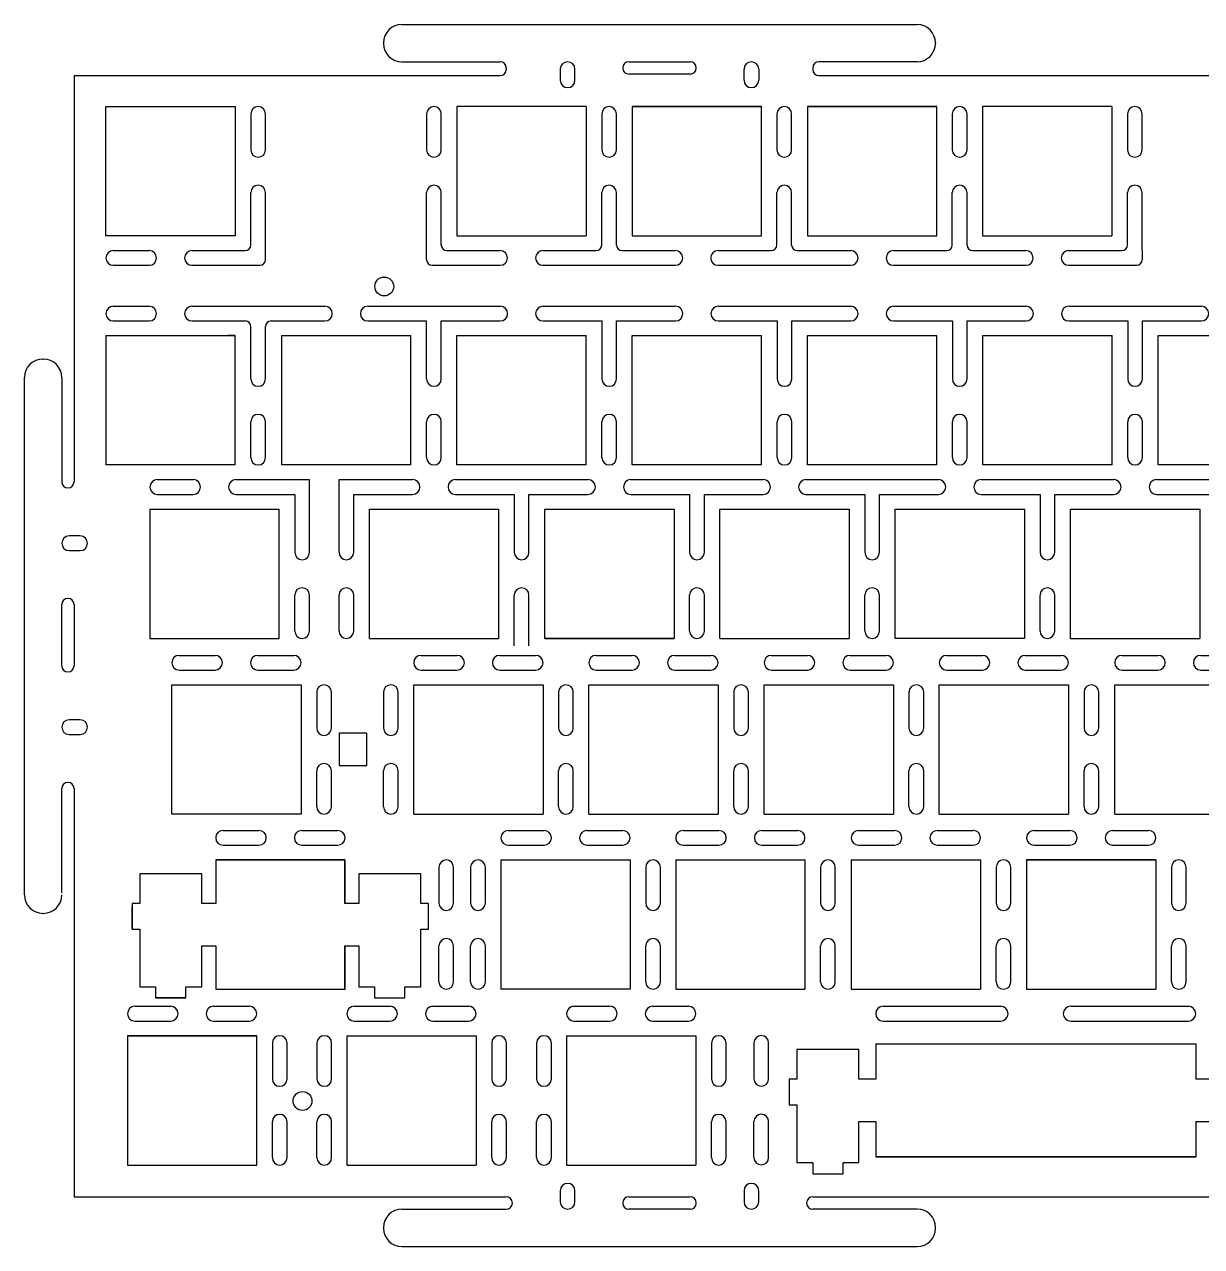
# Model space of a CAD drawing. Header units: millimetres. Extents: x -11 to 6802, y 2 to 721.
# Drawn here: x 6440.5 to 6568.4, y 554.9 to 687.6 of the extents above; entities that cross this region are included whole.
import ezdxf

# ---------------------------------------------------------------- set-up
doc = ezdxf.new("R2010")
doc.units = ezdxf.units.MM

msp = doc.modelspace()

# ---------------------------------------------------------------- linework, layer by layer
for p, q in [((6481.51, 687.634), (6537.49, 687.634)), ((6479.51, 685.634), (6479.51, 685.574)), ((6539.49, 685.634), (6539.49, 685.574)), ((6481.51, 683.574), (6492.17, 683.574)), ((6492.84, 682.904), (6492.84, 682.744)), ((6498.71, 682.774), (6498.71, 681.574)), ((6499.51, 683.574), (6499.51, 683.574)), ((6500.31, 681.574), (6500.31, 682.774)), ((6505.51, 682.904), (6505.51, 682.904)), ((6506.18, 683.574), (6512.82, 683.574)), ((6513.49, 682.904), (6513.49, 682.904)), ((6518.69, 681.574), (6518.69, 682.774)), ((6519.49, 683.574), (6519.49, 683.574)), ((6520.29, 682.774), (6520.29, 681.574)), ((6526.16, 682.904), (6526.16, 682.744)), ((6537.49, 683.574), (6526.83, 683.574)), ((6445.88, 682.074), (6445.88, 637.944)), ((6445.88, 682.074), (6492.17, 682.074)), ((6512.82, 682.234), (6506.18, 682.234)), ((6526.83, 682.074), (6603.19, 682.074)), ((6449.34, 664.664), (6449.34, 678.714)), ((6449.34, 678.714), (6463.39, 678.714)), ((6463.39, 678.714), (6463.39, 664.664)), ((6465.885, 678.714), (6465.885, 678.714)), ((6484.985, 678.714), (6484.985, 678.714)), ((6501.53, 678.714), (6487.48, 678.714)), ((6487.48, 678.714), (6487.48, 664.664)), ((6501.53, 678.714), (6501.53, 664.664)), ((6504.025, 678.714), (6504.025, 678.714)), ((6506.52, 678.714), (6506.52, 664.664)), ((6520.57, 678.714), (6506.52, 678.714)), ((6506.52, 678.714), (6520.57, 678.714)), ((6506.52, 678.714), (6520.57, 678.714)), ((6520.57, 664.664), (6520.57, 678.714)), ((6523.065, 678.714), (6523.065, 678.714)), ((6525.58, 678.714), (6525.58, 664.664)), ((6539.63, 678.714), (6525.58, 678.714)), ((6525.58, 678.714), (6539.63, 678.714)), ((6539.63, 664.664), (6539.63, 678.714)), ((6542.125, 678.714), (6542.125, 678.714)), ((6544.62, 678.714), (6544.62, 664.664)), ((6558.67, 678.714), (6544.62, 678.714)), ((6558.67, 678.714), (6558.67, 664.664)), ((6561.165, 678.714), (6561.165, 678.714)), ((6465.085, 677.914), (6465.085, 674.014)), ((6466.685, 674.014), (6466.685, 677.914)), ((6484.185, 677.914), (6484.185, 674.014)), ((6485.785, 674.014), (6485.785, 677.914)), ((6503.225, 677.914), (6503.225, 674.014)), ((6504.825, 674.014), (6504.825, 677.914)), ((6522.265, 677.914), (6522.265, 674.014)), ((6523.865, 674.014), (6523.865, 677.914)), ((6541.325, 677.914), (6541.325, 674.014)), ((6542.925, 674.014), (6542.925, 677.914)), ((6560.365, 677.914), (6560.365, 674.014)), ((6561.965, 674.014), (6561.965, 677.914)), ((6465.885, 673.214), (6465.885, 673.214)), ((6484.985, 673.214), (6484.985, 673.214)), ((6504.025, 673.214), (6504.025, 673.214)), ((6523.065, 673.214), (6523.065, 673.214)), ((6542.125, 673.214), (6542.125, 673.214)), ((6561.165, 673.214), (6561.165, 673.214)), ((6465.085, 663.669), (6465.085, 669.364)), ((6465.885, 670.164), (6465.885, 670.164)), ((6466.685, 662.069), (6466.685, 669.364)), ((6484.185, 662.069), (6484.185, 669.364)), ((6484.985, 670.164), (6484.985, 670.164)), ((6485.785, 663.669), (6485.785, 669.364)), ((6503.225, 663.669), (6503.225, 669.364)), ((6504.025, 670.164), (6504.025, 670.164)), ((6504.825, 663.669), (6504.825, 669.364)), ((6522.265, 663.669), (6522.265, 669.364)), ((6523.065, 670.164), (6523.065, 670.164)), ((6523.865, 663.669), (6523.865, 669.364)), ((6541.325, 663.669), (6541.325, 669.364)), ((6542.125, 670.164), (6542.125, 670.164)), ((6542.925, 663.669), (6542.925, 669.364)), ((6560.365, 663.669), (6560.365, 669.364)), ((6561.165, 670.164), (6561.165, 670.164)), ((6561.965, 663.069), (6561.965, 669.364)), ((6463.39, 664.664), (6449.34, 664.664)), ((6487.48, 664.664), (6501.53, 664.664)), ((6487.48, 664.664), (6494.48, 664.664)), ((6506.52, 664.664), (6520.57, 664.664)), ((6525.58, 664.664), (6539.63, 664.664)), ((6544.62, 664.664), (6558.67, 664.664)), ((6450.14, 663.069), (6454.04, 663.069)), ((6458.69, 663.069), (6464.485, 663.069)), ((6486.385, 663.069), (6492.18, 663.069)), ((6496.83, 663.069), (6502.625, 663.069)), ((6505.425, 663.069), (6507.32, 663.069)), ((6507.32, 663.069), (6511.22, 663.069)), ((6515.87, 663.069), (6521.665, 663.069)), ((6524.465, 663.069), (6526.38, 663.069)), ((6526.38, 663.069), (6530.28, 663.069)), ((6534.93, 663.069), (6540.725, 663.069)), ((6543.525, 663.069), (6545.42, 663.069)), ((6545.42, 663.069), (6549.32, 663.069)), ((6553.97, 663.069), (6559.765, 663.069)), ((6561.965, 663.069), (6561.965, 662.069)), ((6450.14, 661.469), (6454.04, 661.469)), ((6458.69, 661.469), (6466.085, 661.469)), ((6484.785, 661.469), (6488.28, 661.469)), ((6488.28, 661.469), (6492.18, 661.469)), ((6496.83, 661.469), (6507.32, 661.469)), ((6507.32, 661.469), (6511.22, 661.469)), ((6515.87, 661.469), (6526.38, 661.469)), ((6526.38, 661.469), (6530.28, 661.469)), ((6534.93, 661.469), (6545.42, 661.469)), ((6545.42, 661.469), (6549.32, 661.469)), ((6553.97, 661.469), (6561.365, 661.469)), ((6450.14, 657.019), (6454.04, 657.019)), ((6458.69, 657.019), (6462.59, 657.019)), ((6462.59, 657.019), (6469.24, 657.019)), ((6469.24, 657.019), (6473.14, 657.019)), ((6477.79, 657.019), (6488.29, 657.019)), ((6488.29, 657.019), (6492.19, 657.019)), ((6496.84, 657.019), (6507.34, 657.019)), ((6507.34, 657.019), (6511.24, 657.019)), ((6515.89, 657.019), (6526.39, 657.019)), ((6526.39, 657.019), (6530.29, 657.019)), ((6534.94, 657.019), (6545.44, 657.019)), ((6545.44, 657.019), (6549.34, 657.019)), ((6553.99, 657.019), (6564.49, 657.019)), ((6564.49, 657.019), (6568.39, 657.019)), ((6450.14, 655.419), (6454.04, 655.419)), ((6458.69, 655.419), (6464.485, 655.419)), ((6465.085, 649.124), (6465.085, 654.819)), ((6466.685, 649.124), (6466.685, 654.819)), ((6467.285, 655.419), (6473.14, 655.419)), ((6477.79, 655.419), (6484.185, 655.419)), ((6484.185, 649.124), (6484.185, 655.419)), ((6485.785, 649.124), (6485.785, 655.419)), ((6485.785, 655.419), (6488.29, 655.419)), ((6488.29, 655.419), (6492.19, 655.419)), ((6496.84, 655.419), (6503.235, 655.419)), ((6503.235, 655.419), (6503.235, 649.124)), ((6504.835, 649.124), (6504.835, 655.419)), ((6504.835, 655.419), (6507.34, 655.419)), ((6507.34, 655.419), (6511.24, 655.419)), ((6515.89, 655.419), (6522.285, 655.419)), ((6522.285, 655.419), (6522.285, 649.124)), ((6523.885, 649.124), (6523.885, 655.419)), ((6523.885, 655.419), (6526.39, 655.419)), ((6526.39, 655.419), (6530.29, 655.419)), ((6534.94, 655.419), (6541.335, 655.419)), ((6541.335, 655.419), (6541.335, 649.124)), ((6542.935, 649.124), (6542.935, 655.419)), ((6542.935, 655.419), (6545.44, 655.419)), ((6545.44, 655.419), (6549.34, 655.419)), ((6553.99, 655.419), (6560.385, 655.419)), ((6560.385, 655.419), (6560.385, 649.124)), ((6561.985, 649.124), (6561.985, 655.419)), ((6561.985, 655.419), (6564.49, 655.419)), ((6564.49, 655.419), (6568.39, 655.419)), ((6449.34, 653.824), (6449.34, 639.774)), ((6449.34, 653.824), (6449.34, 646.824)), ((6449.34, 653.824), (6463.39, 653.824)), ((6449.34, 653.824), (6450.14, 653.824)), ((6463.39, 653.824), (6462.59, 653.824)), ((6463.39, 639.774), (6463.39, 653.824)), ((6468.44, 639.774), (6468.44, 653.824)), ((6468.44, 653.824), (6482.49, 653.824)), ((6482.49, 639.774), (6482.49, 653.824)), ((6487.49, 639.774), (6487.49, 653.824)), ((6487.49, 653.824), (6501.54, 653.824)), ((6501.54, 639.774), (6501.54, 653.824)), ((6506.54, 639.774), (6506.54, 653.824)), ((6506.54, 653.824), (6520.59, 653.824)), ((6520.59, 639.774), (6520.59, 653.824)), ((6525.59, 639.774), (6525.59, 653.824)), ((6525.59, 653.824), (6539.64, 653.824)), ((6539.64, 639.774), (6539.64, 653.824)), ((6544.64, 639.774), (6544.64, 653.824)), ((6544.64, 653.824), (6558.69, 653.824)), ((6558.69, 639.774), (6558.69, 653.824)), ((6563.69, 639.774), (6563.69, 653.824)), ((6563.69, 653.824), (6577.74, 653.824)), ((6442.48, 651.274), (6442.54, 651.274)), ((6440.48, 593.064), (6440.48, 649.274)), ((6444.54, 649.274), (6444.54, 637.944)), ((6465.885, 648.324), (6465.885, 648.324)), ((6484.985, 648.324), (6484.985, 648.324)), ((6504.035, 648.324), (6504.035, 648.324)), ((6523.085, 648.324), (6523.085, 648.324)), ((6542.135, 648.324), (6542.135, 648.324)), ((6561.185, 648.324), (6561.185, 648.324)), ((6465.885, 645.274), (6465.885, 645.274)), ((6484.985, 645.274), (6484.985, 645.274)), ((6504.035, 645.274), (6504.035, 645.274)), ((6523.085, 645.274), (6523.085, 645.274)), ((6542.135, 645.274), (6542.135, 645.274)), ((6561.185, 645.274), (6561.185, 645.274)), ((6465.085, 640.574), (6465.085, 644.474)), ((6466.685, 640.574), (6466.685, 644.474)), ((6484.185, 640.574), (6484.185, 644.474)), ((6485.785, 640.574), (6485.785, 644.474)), ((6503.235, 640.574), (6503.235, 644.474)), ((6504.835, 640.574), (6504.835, 644.474)), ((6522.285, 640.574), (6522.285, 644.474)), ((6523.885, 640.574), (6523.885, 644.474)), ((6541.335, 640.574), (6541.335, 644.474)), ((6542.935, 640.574), (6542.935, 644.474)), ((6560.385, 640.574), (6560.385, 644.474)), ((6561.985, 640.574), (6561.985, 644.474)), ((6463.39, 639.774), (6449.34, 639.774)), ((6465.885, 639.774), (6465.885, 639.774)), ((6482.49, 639.774), (6468.44, 639.774)), ((6484.985, 639.774), (6484.985, 639.774)), ((6501.54, 639.774), (6487.49, 639.774)), ((6504.035, 639.774), (6504.035, 639.774)), ((6520.59, 639.774), (6506.54, 639.774)), ((6523.085, 639.774), (6523.085, 639.774)), ((6539.64, 639.774), (6525.59, 639.774)), ((6542.135, 639.774), (6542.135, 639.774)), ((6558.69, 639.774), (6544.64, 639.774)), ((6561.185, 639.774), (6561.185, 639.774)), ((6577.74, 639.774), (6563.69, 639.774)), ((6454.92, 638.179), (6458.82, 638.179)), ((6463.47, 638.179), (6465.085, 638.179)), ((6463.47, 638.179), (6471.465, 638.179)), ((6471.465, 630.284), (6471.465, 638.179)), ((6474.675, 630.284), (6474.675, 638.179)), ((6474.675, 638.179), (6478.77, 638.179)), ((6478.77, 638.179), (6482.67, 638.179)), ((6487.32, 638.179), (6497.83, 638.179)), ((6497.83, 638.179), (6501.73, 638.179)), ((6506.38, 638.179), (6516.87, 638.179)), ((6516.87, 638.179), (6520.77, 638.179)), ((6525.42, 638.179), (6535.91, 638.179)), ((6535.91, 638.179), (6539.81, 638.179)), ((6544.46, 638.179), (6554.97, 638.179)), ((6554.97, 638.179), (6558.87, 638.179)), ((6563.52, 638.179), (6574.01, 638.179)), ((6445.21, 637.274), (6445.21, 637.274)), ((6454.92, 636.579), (6458.82, 636.579)), ((6463.47, 636.579), (6469.865, 636.579)), ((6469.865, 636.579), (6469.865, 630.284)), ((6476.275, 630.284), (6476.275, 636.579)), ((6476.275, 636.579), (6478.77, 636.579)), ((6478.77, 636.579), (6482.67, 636.579)), ((6487.32, 636.579), (6493.715, 636.579)), ((6493.715, 636.579), (6493.715, 630.284)), ((6495.315, 630.284), (6495.315, 636.579)), ((6495.315, 636.579), (6497.83, 636.579)), ((6497.83, 636.579), (6501.73, 636.579)), ((6506.38, 636.579), (6512.775, 636.579)), ((6512.775, 636.579), (6512.775, 630.284)), ((6514.375, 630.284), (6514.375, 636.579)), ((6514.375, 636.579), (6516.87, 636.579)), ((6516.87, 636.579), (6520.77, 636.579)), ((6525.42, 636.579), (6531.815, 636.579)), ((6531.815, 636.579), (6531.815, 630.284)), ((6533.415, 630.284), (6533.415, 636.579)), ((6533.415, 636.579), (6535.91, 636.579)), ((6535.91, 636.579), (6539.81, 636.579)), ((6544.46, 636.579), (6550.855, 636.579)), ((6550.855, 636.579), (6550.855, 630.284)), ((6552.455, 630.284), (6552.455, 636.579)), ((6552.455, 636.579), (6554.97, 636.579)), ((6554.97, 636.579), (6558.87, 636.579)), ((6563.52, 636.579), (6569.915, 636.579)), ((6454.12, 634.984), (6468.17, 634.984)), ((6454.12, 634.984), (6454.12, 620.934)), ((6468.17, 620.934), (6468.17, 634.984)), ((6477.97, 634.984), (6492.02, 634.984)), ((6477.97, 620.934), (6477.97, 634.984)), ((6492.02, 634.984), (6492.02, 620.934)), ((6497.03, 620.934), (6497.03, 634.984)), ((6497.03, 634.984), (6511.08, 634.984)), ((6511.08, 634.984), (6511.08, 620.934)), ((6516.07, 620.934), (6516.07, 634.984)), ((6516.07, 634.984), (6530.12, 634.984)), ((6530.12, 634.984), (6530.12, 620.934)), ((6535.11, 620.934), (6535.11, 634.984)), ((6535.11, 634.984), (6549.16, 634.984)), ((6549.16, 634.984), (6549.16, 620.934)), ((6554.17, 620.934), (6554.17, 634.984)), ((6554.17, 634.984), (6568.22, 634.984)), ((6568.22, 634.984), (6568.22, 620.934)), ((6446.54, 632.074), (6445.34, 632.074)), ((6445.34, 630.474), (6446.54, 630.474)), ((6470.665, 629.484), (6470.665, 629.484)), ((6475.475, 629.484), (6475.475, 629.484)), ((6494.515, 629.484), (6494.515, 629.484)), ((6513.575, 629.484), (6513.575, 629.484)), ((6532.615, 629.484), (6532.615, 629.484)), ((6551.655, 629.484), (6551.655, 629.484)), ((6469.865, 621.734), (6469.865, 625.634)), ((6470.665, 626.434), (6470.665, 626.434)), ((6471.465, 621.734), (6471.465, 625.634)), ((6474.675, 621.734), (6474.675, 625.634)), ((6475.475, 626.434), (6475.475, 626.434)), ((6476.275, 621.734), (6476.275, 625.634)), ((6493.715, 620.139), (6493.715, 625.634)), ((6494.515, 626.434), (6494.515, 626.434)), ((6495.315, 620.139), (6495.315, 625.634)), ((6512.775, 621.734), (6512.775, 625.634)), ((6513.575, 626.434), (6513.575, 626.434)), ((6514.375, 621.734), (6514.375, 625.634)), ((6531.815, 621.734), (6531.815, 625.634)), ((6532.615, 626.434), (6532.615, 626.434)), ((6533.415, 621.734), (6533.415, 625.634)), ((6550.855, 621.734), (6550.855, 625.634)), ((6551.655, 626.434), (6551.655, 626.434)), ((6552.455, 621.734), (6552.455, 625.634)), ((6444.54, 617.964), (6444.54, 624.604)), ((6445.21, 625.274), (6445.21, 625.274)), ((6445.88, 624.604), (6445.88, 617.964)), ((6454.12, 620.934), (6468.17, 620.934)), ((6470.665, 620.934), (6470.665, 620.934)), ((6475.475, 620.934), (6475.475, 620.934)), ((6477.97, 620.934), (6492.02, 620.934)), ((6511.08, 620.934), (6497.03, 620.934)), ((6497.03, 620.934), (6511.08, 620.934)), ((6497.03, 620.934), (6511.08, 620.934)), ((6513.575, 620.934), (6513.575, 620.934)), ((6516.07, 620.934), (6530.12, 620.934)), ((6532.615, 620.934), (6532.615, 620.934)), ((6549.16, 620.934), (6535.11, 620.934)), ((6551.655, 620.934), (6551.655, 620.934)), ((6554.17, 620.934), (6568.22, 620.934)), ((6457.3, 619.089), (6461.2, 619.089)), ((6465.85, 619.089), (6469.75, 619.089)), ((6483.59, 619.089), (6487.49, 619.089)), ((6492.14, 619.089), (6496.04, 619.089)), ((6502.62, 619.089), (6506.52, 619.089)), ((6511.17, 619.089), (6515.07, 619.089)), ((6521.67, 619.089), (6525.57, 619.089)), ((6530.22, 619.089), (6534.12, 619.089)), ((6540.7, 619.089), (6544.6, 619.089)), ((6549.25, 619.089), (6553.15, 619.089)), ((6559.77, 619.089), (6563.67, 619.089)), ((6568.32, 619.089), (6572.22, 619.089)), ((6457.3, 617.489), (6461.2, 617.489)), ((6465.85, 617.489), (6469.75, 617.489)), ((6483.59, 617.489), (6487.49, 617.489)), ((6492.14, 617.489), (6496.04, 617.489)), ((6502.62, 617.489), (6506.52, 617.489)), ((6511.17, 617.489), (6515.07, 617.489)), ((6521.67, 617.489), (6525.57, 617.489)), ((6530.22, 617.489), (6534.12, 617.489)), ((6540.7, 617.489), (6544.6, 617.489)), ((6549.25, 617.489), (6553.15, 617.489)), ((6559.77, 617.489), (6563.67, 617.489)), ((6568.32, 617.489), (6572.22, 617.489)), ((6445.21, 617.294), (6445.21, 617.294)), ((6456.5, 615.894), (6470.55, 615.894)), ((6456.5, 615.894), (6470.55, 615.894)), ((6456.5, 601.844), (6456.5, 615.894)), ((6470.55, 615.894), (6470.55, 601.844)), ((6472.245, 615.094), (6472.245, 611.194)), ((6473.845, 611.194), (6473.845, 615.094)), ((6479.505, 615.094), (6479.505, 611.194)), ((6481.105, 611.194), (6481.105, 615.094)), ((6482.79, 615.894), (6496.84, 615.894)), ((6482.79, 601.844), (6482.79, 615.894)), ((6496.84, 615.894), (6496.84, 601.844)), ((6498.535, 615.094), (6498.535, 611.194)), ((6500.135, 611.194), (6500.135, 615.094)), ((6501.82, 601.844), (6501.82, 615.894)), ((6501.82, 615.894), (6515.87, 615.894)), ((6515.87, 615.894), (6515.87, 601.844)), ((6517.565, 615.094), (6517.565, 611.194)), ((6519.165, 611.194), (6519.165, 615.094)), ((6520.87, 601.844), (6520.87, 615.894)), ((6520.87, 615.894), (6534.92, 615.894)), ((6534.92, 615.894), (6534.92, 601.844)), ((6536.615, 615.094), (6536.615, 611.194)), ((6538.215, 611.194), (6538.215, 615.094)), ((6539.9, 601.844), (6539.9, 615.894)), ((6539.9, 615.894), (6553.95, 615.894)), ((6553.95, 615.894), (6553.95, 601.844)), ((6555.645, 615.094), (6555.645, 611.194)), ((6557.245, 611.194), (6557.245, 615.094)), ((6558.97, 601.844), (6558.97, 615.894)), ((6558.97, 615.894), (6573.02, 615.894)), ((6446.54, 612.094), (6445.34, 612.094)), ((6445.34, 610.494), (6446.54, 610.494)), ((6473.045, 610.394), (6473.045, 610.394)), ((6474.68, 610.654), (6474.68, 607.134)), ((6477.7, 610.654), (6474.68, 610.654)), ((6477.7, 607.134), (6477.7, 610.654)), ((6480.305, 610.394), (6480.305, 610.394)), ((6499.335, 610.394), (6499.335, 610.394)), ((6518.365, 610.394), (6518.365, 610.394)), ((6537.415, 610.394), (6537.415, 610.394)), ((6556.445, 610.394), (6556.445, 610.394)), ((6473.045, 607.344), (6473.045, 607.344)), ((6474.68, 607.134), (6477.7, 607.134)), ((6480.305, 607.344), (6480.305, 607.344)), ((6499.335, 607.344), (6499.335, 607.344)), ((6518.365, 607.344), (6518.365, 607.344)), ((6537.415, 607.344), (6537.415, 607.344)), ((6556.445, 607.344), (6556.445, 607.344)), ((6472.245, 602.644), (6472.245, 606.544)), ((6473.845, 602.644), (6473.845, 606.544)), ((6479.505, 602.644), (6479.505, 606.544)), ((6481.105, 602.644), (6481.105, 606.544)), ((6498.535, 602.644), (6498.535, 606.544)), ((6500.135, 602.644), (6500.135, 606.544)), ((6517.565, 602.644), (6517.565, 606.544)), ((6519.165, 602.644), (6519.165, 606.544)), ((6536.615, 602.644), (6536.615, 606.544)), ((6538.215, 602.644), (6538.215, 606.544)), ((6555.645, 602.644), (6555.645, 606.544)), ((6557.245, 602.644), (6557.245, 606.544)), ((6444.54, 593.294), (6444.54, 604.624)), ((6445.21, 605.294), (6445.21, 605.294)), ((6445.88, 604.624), (6445.88, 560.264)), ((6470.55, 601.844), (6456.5, 601.844)), ((6473.045, 601.844), (6473.045, 601.844)), ((6480.305, 601.844), (6480.305, 601.844)), ((6482.79, 601.844), (6496.84, 601.844)), ((6499.335, 601.844), (6499.335, 601.844)), ((6501.82, 601.844), (6515.87, 601.844)), ((6518.365, 601.844), (6518.365, 601.844)), ((6520.87, 601.844), (6534.92, 601.844)), ((6537.415, 601.844), (6537.415, 601.844)), ((6539.9, 601.844), (6553.95, 601.844)), ((6556.445, 601.844), (6556.445, 601.844)), ((6558.97, 601.844), (6573.02, 601.844)), ((6462.07, 600.069), (6465.97, 600.069)), ((6470.62, 600.069), (6474.52, 600.069)), ((6493.06, 600.069), (6496.96, 600.069)), ((6501.61, 600.069), (6505.51, 600.069)), ((6512.06, 600.064), (6515.96, 600.064)), ((6520.61, 600.064), (6524.51, 600.064)), ((6531.14, 600.064), (6535.04, 600.064)), ((6539.69, 600.064), (6543.59, 600.064)), ((6550.2, 600.064), (6554.1, 600.064)), ((6558.75, 600.064), (6562.65, 600.064)), ((6462.07, 598.469), (6465.97, 598.469)), ((6470.62, 598.469), (6474.52, 598.469)), ((6493.06, 598.469), (6496.96, 598.469)), ((6501.61, 598.469), (6505.51, 598.469)), ((6512.06, 598.464), (6515.96, 598.464)), ((6520.61, 598.464), (6524.51, 598.464)), ((6531.14, 598.464), (6535.04, 598.464)), ((6539.69, 598.464), (6543.59, 598.464)), ((6550.2, 598.464), (6554.1, 598.464)), ((6558.75, 598.464), (6562.65, 598.464)), ((6461.265, 596.874), (6475.32, 596.874)), ((6461.265, 596.874), (6461.27, 596.874)), ((6461.265, 596.874), (6461.265, 592.138)), ((6475.315, 596.874), (6461.265, 596.874)), ((6461.265, 596.874), (6475.315, 596.874)), ((6461.265, 596.874), (6475.32, 596.874)), ((6461.265, 596.874), (6475.32, 596.874)), ((6461.265, 596.874), (6475.32, 596.874)), ((6461.265, 596.874), (6475.32, 596.874)), ((6461.27, 596.874), (6461.27, 596.879)), ((6475.315, 592.138), (6475.315, 596.874)), ((6475.32, 592.138), (6475.32, 596.874)), ((6492.26, 596.879), (6506.31, 596.879)), ((6492.26, 596.874), (6506.31, 596.874)), ((6492.26, 596.874), (6506.31, 596.874)), ((6492.26, 596.874), (6506.31, 596.874)), ((6492.26, 596.874), (6506.31, 596.874)), ((6492.26, 596.874), (6506.31, 596.874)), ((6492.26, 596.874), (6492.26, 582.829)), ((6506.31, 596.874), (6506.31, 582.824)), ((6511.26, 596.874), (6525.31, 596.874)), ((6511.26, 596.874), (6511.26, 582.824)), ((6511.26, 596.874), (6525.31, 596.874)), ((6511.26, 596.874), (6525.31, 596.874)), ((6511.26, 596.874), (6525.31, 596.874)), ((6525.31, 596.874), (6525.31, 582.824)), ((6530.34, 596.874), (6544.39, 596.874)), ((6530.34, 596.874), (6530.34, 582.824)), ((6530.34, 596.874), (6544.39, 596.874)), ((6530.34, 596.874), (6544.39, 596.874)), ((6544.39, 596.874), (6544.39, 582.824)), ((6549.4, 596.874), (6549.4, 582.824)), ((6563.45, 596.874), (6549.4, 596.874)), ((6549.4, 596.874), (6563.45, 596.874)), ((6563.45, 596.874), (6563.45, 582.824)), ((6485.52, 596.074), (6485.52, 592.174)), ((6487.12, 592.174), (6487.12, 596.074)), ((6488.975, 596.074), (6488.975, 592.174)), ((6490.575, 592.174), (6490.575, 596.074)), ((6508.005, 596.074), (6508.005, 592.174)), ((6509.605, 592.174), (6509.605, 596.074)), ((6527.005, 596.074), (6527.005, 592.174)), ((6528.605, 592.174), (6528.605, 596.074)), ((6546.085, 596.074), (6546.085, 592.174)), ((6547.685, 592.174), (6547.685, 596.074)), ((6565.145, 596.074), (6565.145, 592.174)), ((6566.745, 592.174), (6566.745, 596.074)), ((6442.54, 591.064), (6442.48, 591.064)), ((6452.19, 589.339), (6452.19, 591.783)), ((6486.32, 591.374), (6486.32, 591.374)), ((6489.775, 591.374), (6489.775, 591.374)), ((6508.805, 591.374), (6508.805, 591.374)), ((6527.805, 591.374), (6527.805, 591.374)), ((6546.885, 591.374), (6546.885, 591.374)), ((6565.945, 591.374), (6565.945, 591.374)), ((6486.32, 588.324), (6486.32, 588.324)), ((6489.775, 588.324), (6489.775, 588.324)), ((6508.805, 588.324), (6508.805, 588.324)), ((6527.805, 588.324), (6527.805, 588.324)), ((6546.885, 588.324), (6546.885, 588.324)), ((6565.945, 588.324), (6565.945, 588.324)), ((6461.265, 587.538), (6461.265, 582.824)), ((6475.315, 582.824), (6475.315, 587.538)), ((6475.32, 582.824), (6475.32, 587.538)), ((6485.52, 583.624), (6485.52, 587.524)), ((6487.12, 583.624), (6487.12, 587.524)), ((6488.975, 583.624), (6488.975, 587.524)), ((6490.575, 583.624), (6490.575, 587.524)), ((6508.005, 583.624), (6508.005, 587.524)), ((6509.605, 583.624), (6509.605, 587.524)), ((6527.005, 583.624), (6527.005, 587.524)), ((6528.605, 583.624), (6528.605, 587.524)), ((6546.085, 583.624), (6546.085, 587.524)), ((6547.685, 583.624), (6547.685, 587.524)), ((6565.145, 583.624), (6565.145, 587.524)), ((6566.745, 583.624), (6566.745, 587.524)), ((6458.038, 581.869), (6454.739, 581.869)), ((6461.265, 582.829), (6461.27, 582.829)), ((6461.27, 582.829), (6461.265, 582.829)), ((6461.265, 582.829), (6475.32, 582.829)), ((6461.265, 582.824), (6475.315, 582.824)), ((6461.27, 582.829), (6461.27, 582.824)), ((6461.27, 582.829), (6461.27, 582.824)), ((6461.27, 582.824), (6475.32, 582.824)), ((6486.32, 582.824), (6486.32, 582.824)), ((6489.775, 582.824), (6489.775, 582.824)), ((6506.31, 582.829), (6492.26, 582.829)), ((6508.805, 582.824), (6508.805, 582.824)), ((6511.26, 582.824), (6525.31, 582.824)), ((6527.805, 582.824), (6527.805, 582.824)), ((6530.34, 582.824), (6544.39, 582.824)), ((6546.885, 582.824), (6546.885, 582.824)), ((6549.4, 582.824), (6563.45, 582.824)), ((6565.945, 582.824), (6565.945, 582.824)), ((6452.48, 580.964), (6456.38, 580.964)), ((6461.03, 580.964), (6464.93, 580.964)), ((6476.32, 580.964), (6480.22, 580.964)), ((6484.87, 580.964), (6488.77, 580.964)), ((6500.2, 580.964), (6504.1, 580.964)), ((6508.75, 580.964), (6512.65, 580.964)), ((6533.8, 580.964), (6546.59, 580.964)), ((6554.19, 580.964), (6566.98, 580.964)), ((6452.48, 579.364), (6456.38, 579.364)), ((6461.03, 579.364), (6464.93, 579.364)), ((6476.32, 579.364), (6480.22, 579.364)), ((6484.87, 579.364), (6488.77, 579.364)), ((6500.2, 579.364), (6504.1, 579.364)), ((6508.75, 579.364), (6512.65, 579.364)), ((6533.8, 579.364), (6546.59, 579.364)), ((6554.19, 579.364), (6566.98, 579.364)), ((6451.68, 577.774), (6465.73, 577.774)), ((6451.68, 577.774), (6451.68, 563.724)), ((6465.73, 577.774), (6451.68, 577.774)), ((6451.68, 577.774), (6465.73, 577.774)), ((6451.68, 577.774), (6465.73, 577.774)), ((6451.68, 577.774), (6465.73, 577.774)), ((6465.73, 563.724), (6465.73, 577.774)), ((6475.52, 577.774), (6489.57, 577.774)), ((6475.52, 577.774), (6475.52, 563.724)), ((6475.52, 577.774), (6489.57, 577.774)), ((6475.52, 577.774), (6489.57, 577.774)), ((6489.57, 577.774), (6489.57, 563.724)), ((6499.4, 577.774), (6513.45, 577.774)), ((6499.4, 577.774), (6499.4, 563.724)), ((6499.4, 577.774), (6513.45, 577.774)), ((6513.45, 577.774), (6513.45, 563.724)), ((6467.425, 576.974), (6467.425, 573.074)), ((6469.025, 573.074), (6469.025, 576.974)), ((6472.265, 576.974), (6472.265, 573.074)), ((6473.865, 573.074), (6473.865, 576.974)), ((6491.265, 576.974), (6491.265, 573.074)), ((6492.865, 573.074), (6492.865, 576.974)), ((6496.145, 576.974), (6496.145, 573.074)), ((6497.745, 573.074), (6497.745, 576.974)), ((6515.145, 576.974), (6515.145, 573.074)), ((6516.745, 573.074), (6516.745, 576.974)), ((6519.761, 576.989), (6519.761, 573.089)), ((6521.361, 573.089), (6521.361, 576.989)), ((6533, 576.874), (6533, 573.048)), ((6533, 576.874), (6567.78, 576.874)), ((6567.78, 576.874), (6567.78, 573.048)), ((6468.225, 572.274), (6468.225, 572.274)), ((6473.065, 572.274), (6473.065, 572.274)), ((6492.065, 572.274), (6492.065, 572.274)), ((6496.945, 572.274), (6496.945, 572.274)), ((6515.945, 572.274), (6515.945, 572.274)), ((6520.561, 572.289), (6520.561, 572.289)), ((6467.425, 564.524), (6467.425, 568.424)), ((6468.225, 569.224), (6468.225, 569.224)), ((6469.025, 564.524), (6469.025, 568.424)), ((6472.265, 564.524), (6472.265, 568.424)), ((6473.065, 569.224), (6473.065, 569.224)), ((6473.865, 564.524), (6473.865, 568.424)), ((6491.265, 564.524), (6491.265, 568.424)), ((6492.065, 569.224), (6492.065, 569.224)), ((6492.865, 564.524), (6492.865, 568.424)), ((6496.145, 564.524), (6496.145, 568.424)), ((6496.945, 569.224), (6496.945, 569.224)), ((6497.745, 564.524), (6497.745, 568.424)), ((6515.145, 564.524), (6515.145, 568.424)), ((6515.945, 569.224), (6515.945, 569.224)), ((6516.745, 564.524), (6516.745, 568.424)), ((6519.761, 564.539), (6519.761, 568.439)), ((6520.561, 569.239), (6520.561, 569.239)), ((6521.361, 564.539), (6521.361, 568.439)), ((6533, 568.448), (6533, 564.624)), ((6567.78, 568.448), (6567.78, 564.624)), ((6567.78, 564.624), (6533, 564.624)), ((6533, 564.624), (6567.78, 564.624)), ((6451.68, 563.724), (6465.73, 563.724)), ((6468.225, 563.724), (6468.225, 563.724)), ((6473.065, 563.724), (6473.065, 563.724)), ((6475.52, 563.724), (6489.57, 563.724)), ((6492.065, 563.724), (6492.065, 563.724)), ((6496.945, 563.724), (6496.945, 563.724)), ((6499.4, 563.724), (6513.45, 563.724)), ((6515.945, 563.724), (6515.945, 563.724)), ((6520.561, 563.739), (6520.561, 563.739)), ((6499.51, 561.724), (6499.51, 561.724)), ((6499.51, 561.724), (6499.51, 561.724)), ((6519.49, 561.724), (6519.49, 561.724)), ((6519.49, 561.724), (6519.49, 561.724)), ((6498.71, 560.924), (6498.71, 559.724)), ((6500.31, 559.724), (6500.31, 560.924)), ((6518.69, 560.924), (6518.69, 559.724)), ((6520.29, 559.724), (6520.29, 560.924)), ((6445.88, 560.264), (6492.84, 560.264)), ((6493.51, 559.594), (6493.51, 559.594)), ((6505.51, 559.594), (6505.51, 559.594)), ((6506.18, 560.264), (6512.82, 560.264)), ((6513.49, 559.594), (6513.49, 559.594)), ((6525.49, 559.594), (6525.49, 559.594)), ((6526.16, 560.264), (6603.86, 560.264)), ((6481.51, 558.924), (6492.84, 558.924)), ((6512.82, 558.924), (6506.18, 558.924)), ((6537.49, 558.924), (6526.16, 558.924)), ((6479.51, 556.924), (6479.51, 556.864)), ((6539.51, 556.864), (6539.51, 556.924)), ((6481.51, 554.864), (6537.51, 554.864))]:
    msp.add_line(p, q)
at = {"color": 0}
for points in [[(6461.265, 592.138), (6459.765, 592.138), (6459.765, 595.368), (6453.014, 595.368), (6453.014, 592.138), (6452.19, 592.138), (6452.19, 589.339), (6453.014, 589.339), (6453.014, 583.069), (6454.739, 583.069), (6454.739, 581.869), (6458.038, 581.869), (6458.038, 583.069), (6459.765, 583.069), (6459.765, 587.538), (6461.265, 587.538)], [(6475.315, 587.538), (6476.814, 587.538), (6476.814, 583.069), (6478.539, 583.069), (6478.539, 581.869), (6481.84, 581.869), (6481.84, 583.069), (6483.565, 583.069), (6483.565, 589.339), (6484.389, 589.339), (6484.389, 592.138), (6483.565, 592.138), (6483.565, 595.368), (6476.814, 595.368), (6476.814, 592.138), (6475.315, 592.138)], [(6533, 573.048), (6531.18, 573.048), (6531.18, 576.278), (6524.43, 576.278), (6524.43, 573.048), (6523.604, 573.048), (6523.604, 570.249), (6524.43, 570.249), (6524.43, 563.979), (6526.155, 563.979), (6526.155, 562.779), (6529.454, 562.779), (6529.454, 563.979), (6531.18, 563.979), (6531.18, 568.448), (6533, 568.448)], [(6570.805, 573.048), (6567.78, 573.048)], [(6567.78, 568.448), (6570.78, 568.448)]]:
    msp.add_lwpolyline(points, dxfattribs=at)
for centre in [(6479.585, 659.169), (6470.705, 570.679)]:
    msp.add_circle(centre, 1.025)
for centre, radius, start, end in [((6481.51, 685.634), 2, 90, 180), ((6537.49, 685.634), 2, 0, 90), ((6481.51, 685.574), 2, 180, 270), ((6537.49, 685.574), 2, 270, 0), ((6492.17, 682.904), 0.67, 360, 90), ((6492.17, 682.744), 0.67, 270, 360), ((6499.51, 682.774), 0.8, 90, 180), ((6499.51, 682.774), 0.8, 0, 90), ((6506.18, 682.904), 0.67, 90, 180), ((6506.18, 682.904), 0.67, 180, 270), ((6512.82, 682.904), 0.67, 0, 90), ((6512.82, 682.904), 0.67, 270, 0), ((6519.49, 682.774), 0.8, 90, 180), ((6519.49, 682.774), 0.8, 360, 90), ((6526.83, 682.904), 0.67, 90, 180), ((6526.83, 682.744), 0.67, 180, 270), ((6499.51, 681.574), 0.8, 180, 270), ((6499.51, 681.574), 0.8, 270, 0), ((6519.49, 681.574), 0.8, 180, 270), ((6519.49, 681.574), 0.8, 270, 0), ((6465.885, 677.914), 0.8, 90, 180), ((6465.885, 677.914), 0.8, 0, 90), ((6484.985, 677.914), 0.8, 90, 180), ((6484.985, 677.914), 0.8, 0, 90), ((6504.025, 677.914), 0.8, 90, 180), ((6504.025, 677.914), 0.8, 0, 90), ((6523.065, 677.914), 0.8, 90, 180), ((6523.065, 677.914), 0.8, 0, 90), ((6542.125, 677.914), 0.8, 90, 180), ((6542.125, 677.914), 0.8, 0, 90), ((6561.165, 677.914), 0.8, 90, 180), ((6561.165, 677.914), 0.8, 0, 90), ((6465.885, 674.014), 0.8, 180, 270), ((6465.885, 674.014), 0.8, 270, 0), ((6484.985, 674.014), 0.8, 180, 270), ((6484.985, 674.014), 0.8, 270, 0), ((6504.025, 674.014), 0.8, 180, 270), ((6504.025, 674.014), 0.8, 270, 0), ((6523.065, 674.014), 0.8, 180, 270), ((6523.065, 674.014), 0.8, 270, 0), ((6542.125, 674.014), 0.8, 180, 270), ((6542.125, 674.014), 0.8, 270, 0), ((6561.165, 674.014), 0.8, 180, 270), ((6561.165, 674.014), 0.8, 270, 0), ((6465.885, 669.364), 0.8, 90, 180), ((6465.885, 669.364), 0.8, 0, 90), ((6484.985, 669.364), 0.8, 90, 180), ((6484.985, 669.364), 0.8, 0, 90), ((6504.025, 669.364), 0.8, 90, 180), ((6504.025, 669.364), 0.8, 0, 90), ((6523.065, 669.364), 0.8, 90, 180), ((6523.065, 669.364), 0.8, 0, 90), ((6542.125, 669.364), 0.8, 90, 180), ((6542.125, 669.364), 0.8, 0, 90), ((6561.165, 669.364), 0.8, 90, 180), ((6561.165, 669.364), 0.8, 0, 90), ((6450.14, 662.269), 0.8, 90, 270), ((6454.04, 662.269), 0.8, 270, 90), ((6458.69, 662.269), 0.8, 90, 270), ((6464.485, 663.669), 0.6, 270, 0), ((6486.385, 663.669), 0.6, 180, 270), ((6492.18, 662.269), 0.8, 270, 90), ((6496.83, 662.269), 0.8, 90, 270), ((6502.625, 663.669), 0.6, 270, 360), ((6505.425, 663.669), 0.6, 180, 270), ((6511.22, 662.269), 0.8, 270, 90), ((6515.87, 662.269), 0.8, 90, 270), ((6521.665, 663.669), 0.6, 270, 0), ((6524.465, 663.669), 0.6, 180, 270), ((6530.28, 662.269), 0.8, 270, 90), ((6534.93, 662.269), 0.8, 90, 270), ((6540.725, 663.669), 0.6, 270, 0), ((6543.525, 663.669), 0.6, 180, 270), ((6549.32, 662.269), 0.8, 270, 90), ((6553.97, 662.269), 0.8, 90, 270), ((6559.765, 663.669), 0.6, 270, 0), ((6466.085, 662.069), 0.6, 270, 0), ((6484.785, 662.069), 0.6, 180, 270), ((6561.365, 662.069), 0.6, 270, 0), ((6450.14, 656.219), 0.8, 90, 270), ((6454.04, 656.219), 0.8, 270, 90), ((6458.69, 656.219), 0.8, 90, 270), ((6473.14, 656.219), 0.8, 270, 90), ((6477.79, 656.219), 0.8, 90, 270), ((6492.19, 656.219), 0.8, 270, 90), ((6496.84, 656.219), 0.8, 90, 270), ((6511.24, 656.219), 0.8, 270, 90), ((6515.89, 656.219), 0.8, 90, 270), ((6530.29, 656.219), 0.8, 270, 90), ((6534.94, 656.219), 0.8, 90, 270), ((6549.34, 656.219), 0.8, 270, 90), ((6553.99, 656.219), 0.8, 90, 270), ((6568.39, 656.219), 0.8, 270, 90), ((6464.485, 654.819), 0.6, 0, 90), ((6467.285, 654.819), 0.6, 90, 180), ((6442.48, 649.274), 2, 90, 180), ((6442.54, 649.274), 2, 0, 90), ((6465.885, 649.124), 0.8, 180, 270), ((6465.885, 649.124), 0.8, 270, 0), ((6484.985, 649.124), 0.8, 180, 270), ((6484.985, 649.124), 0.8, 270, 0), ((6504.035, 649.124), 0.8, 180, 270), ((6504.035, 649.124), 0.8, 270, 0), ((6523.085, 649.124), 0.8, 180, 270), ((6523.085, 649.124), 0.8, 270, 0), ((6542.135, 649.124), 0.8, 180, 270), ((6542.135, 649.124), 0.8, 270, 0), ((6561.185, 649.124), 0.8, 180, 270), ((6561.185, 649.124), 0.8, 270, 0), ((6465.885, 644.474), 0.8, 90, 180), ((6465.885, 644.474), 0.8, 0, 90), ((6484.985, 644.474), 0.8, 90, 180), ((6484.985, 644.474), 0.8, 0, 90), ((6504.035, 644.474), 0.8, 90, 180), ((6504.035, 644.474), 0.8, 0, 90), ((6523.085, 644.474), 0.8, 90, 180), ((6523.085, 644.474), 0.8, 0, 90), ((6542.135, 644.474), 0.8, 90, 180), ((6542.135, 644.474), 0.8, 0, 90), ((6561.185, 644.474), 0.8, 90, 180), ((6561.185, 644.474), 0.8, 0, 90), ((6465.885, 640.574), 0.8, 180, 270), ((6465.885, 640.574), 0.8, 270, 0), ((6484.985, 640.574), 0.8, 180, 270), ((6484.985, 640.574), 0.8, 270, 0), ((6504.035, 640.574), 0.8, 180, 270), ((6504.035, 640.574), 0.8, 270, 0), ((6523.085, 640.574), 0.8, 180, 270), ((6523.085, 640.574), 0.8, 270, 0), ((6542.135, 640.574), 0.8, 180, 270), ((6542.135, 640.574), 0.8, 270, 0), ((6561.185, 640.574), 0.8, 180, 270), ((6561.185, 640.574), 0.8, 270, 0), ((6445.21, 637.944), 0.67, 180, 270), ((6445.21, 637.944), 0.67, 270, 0), ((6454.92, 637.379), 0.8, 90, 270), ((6458.82, 637.379), 0.8, 270, 90), ((6463.47, 637.379), 0.8, 90, 270), ((6482.67, 637.379), 0.8, 270, 90), ((6487.32, 637.379), 0.8, 90, 270), ((6501.73, 637.379), 0.8, 270, 90), ((6506.38, 637.379), 0.8, 90, 270), ((6520.77, 637.379), 0.8, 270, 90), ((6525.42, 637.379), 0.8, 90, 270), ((6539.81, 637.379), 0.8, 270, 90), ((6544.46, 637.379), 0.8, 90, 270), ((6558.87, 637.379), 0.8, 270, 90), ((6563.52, 637.379), 0.8, 90, 270), ((6567.42, 637.379), 0.8, 269.99825, 270), ((6513.575, 634.184), 0.8, 180, 180.00175), ((6445.34, 631.274), 0.8, 90, 180), ((6446.54, 631.274), 0.8, 0, 90), ((6445.34, 631.274), 0.8, 180, 270), ((6446.54, 631.274), 0.8, 270, 0), ((6470.665, 630.284), 0.8, 180, 270), ((6470.665, 630.284), 0.8, 270, 0), ((6475.475, 630.284), 0.8, 180, 270), ((6475.475, 630.284), 0.8, 270, 0), ((6494.515, 630.284), 0.8, 180, 270), ((6494.515, 630.284), 0.8, 270, 0), ((6513.575, 630.284), 0.8, 180, 270), ((6513.575, 630.284), 0.8, 270, 0), ((6532.615, 630.284), 0.8, 180, 270), ((6532.615, 630.284), 0.8, 270, 0), ((6551.655, 630.284), 0.8, 180, 270), ((6551.655, 630.284), 0.8, 270, 0), ((6470.665, 625.634), 0.8, 90, 180), ((6470.665, 625.634), 0.8, 0, 90), ((6475.475, 625.634), 0.8, 90, 180), ((6475.475, 625.634), 0.8, 0, 90), ((6494.515, 625.634), 0.8, 90, 180), ((6494.515, 625.634), 0.8, 0, 90), ((6513.575, 625.634), 0.8, 90, 180), ((6513.575, 625.634), 0.8, 0, 90), ((6532.615, 625.634), 0.8, 90, 180), ((6532.615, 625.634), 0.8, 0, 90), ((6551.655, 625.634), 0.8, 90, 180), ((6551.655, 625.634), 0.8, 0, 90), ((6445.21, 624.604), 0.67, 90, 180), ((6445.21, 624.604), 0.67, 0, 90), ((6470.665, 621.734), 0.8, 180, 270), ((6470.665, 621.734), 0.8, 270, 0), ((6475.475, 621.734), 0.8, 180, 270), ((6475.475, 621.734), 0.8, 270, 0), ((6513.575, 621.734), 0.8, 180, 270), ((6513.575, 621.734), 0.8, 270, 0), ((6532.615, 621.734), 0.8, 180, 270), ((6532.615, 621.734), 0.8, 270, 0), ((6551.655, 621.734), 0.8, 180, 270), ((6551.655, 621.734), 0.8, 270, 0), ((6457.3, 618.289), 0.8, 90, 270), ((6461.2, 618.289), 0.8, 270, 90), ((6465.85, 618.289), 0.8, 90, 270), ((6469.75, 618.289), 0.8, 270, 90), ((6483.59, 618.289), 0.8, 90, 270), ((6487.49, 618.289), 0.8, 270, 90), ((6492.14, 618.289), 0.8, 90, 270), ((6496.04, 618.289), 0.8, 270, 90), ((6502.62, 618.289), 0.8, 90, 270), ((6506.52, 618.289), 0.8, 270, 90), ((6511.17, 618.289), 0.8, 90, 270), ((6515.07, 618.289), 0.8, 270, 90), ((6521.67, 618.289), 0.8, 90, 270), ((6525.57, 618.289), 0.8, 270, 90), ((6530.22, 618.289), 0.8, 90, 270), ((6534.12, 618.289), 0.8, 270, 90), ((6540.7, 618.289), 0.8, 90, 270), ((6544.6, 618.289), 0.8, 270, 90), ((6549.25, 618.289), 0.8, 90, 270), ((6553.15, 618.289), 0.8, 270, 90), ((6559.77, 618.289), 0.8, 90, 270), ((6563.67, 618.289), 0.8, 270, 90), ((6568.32, 618.289), 0.8, 90, 270), ((6445.21, 617.964), 0.67, 180, 270), ((6445.21, 617.964), 0.67, 270, 0), ((6473.045, 615.094), 0.8, 90, 180), ((6473.045, 615.094), 0.8, 0, 90), ((6480.305, 615.094), 0.8, 90, 180), ((6480.305, 615.094), 0.8, 0, 90), ((6499.335, 615.094), 0.8, 90, 180), ((6499.335, 615.094), 0.8, 0, 90), ((6518.365, 615.094), 0.8, 90, 180), ((6518.365, 615.094), 0.8, 0, 90), ((6537.415, 615.094), 0.8, 90, 180), ((6537.415, 615.094), 0.8, 0, 90), ((6556.445, 615.094), 0.8, 90, 180), ((6556.445, 615.094), 0.8, 0, 90), ((6445.34, 611.294), 0.8, 90, 180), ((6446.54, 611.294), 0.8, 0, 90), ((6445.34, 611.294), 0.8, 180, 270), ((6446.54, 611.294), 0.8, 270, 0), ((6473.045, 611.194), 0.8, 180, 270), ((6473.045, 611.194), 0.8, 270, 0), ((6480.305, 611.194), 0.8, 180, 270), ((6480.305, 611.194), 0.8, 270, 0), ((6499.335, 611.194), 0.8, 180, 270), ((6499.335, 611.194), 0.8, 270, 0), ((6518.365, 611.194), 0.8, 180, 270), ((6518.365, 611.194), 0.8, 270, 0), ((6537.415, 611.194), 0.8, 180, 270), ((6537.415, 611.194), 0.8, 270, 0), ((6556.445, 611.194), 0.8, 180, 270), ((6556.445, 611.194), 0.8, 270, 0), ((6473.045, 606.544), 0.8, 90, 180), ((6473.045, 606.544), 0.8, 0, 90), ((6480.305, 606.544), 0.8, 90, 180), ((6480.305, 606.544), 0.8, 0, 90), ((6499.335, 606.544), 0.8, 90, 180), ((6499.335, 606.544), 0.8, 0, 90), ((6518.365, 606.544), 0.8, 90, 180), ((6518.365, 606.544), 0.8, 0, 90), ((6537.415, 606.544), 0.8, 90, 180), ((6537.415, 606.544), 0.8, 0, 90), ((6556.445, 606.544), 0.8, 90, 180), ((6556.445, 606.544), 0.8, 0, 90), ((6445.21, 604.624), 0.67, 90, 180), ((6445.21, 604.624), 0.67, 0, 90), ((6473.045, 602.644), 0.8, 180, 270), ((6473.045, 602.644), 0.8, 270, 0), ((6480.305, 602.644), 0.8, 180, 270), ((6480.305, 602.644), 0.8, 270, 0), ((6499.335, 602.644), 0.8, 180, 270), ((6499.335, 602.644), 0.8, 270, 0), ((6518.365, 602.644), 0.8, 180, 270), ((6518.365, 602.644), 0.8, 270, 0), ((6537.415, 602.644), 0.8, 180, 270), ((6537.415, 602.644), 0.8, 270, 0), ((6556.445, 602.644), 0.8, 180, 270), ((6556.445, 602.644), 0.8, 270, 0), ((6462.07, 599.269), 0.8, 90, 270), ((6465.97, 599.269), 0.8, 270, 90), ((6470.62, 599.269), 0.8, 90, 270), ((6474.52, 599.269), 0.8, 270, 90), ((6493.06, 599.269), 0.8, 90, 270), ((6496.96, 599.269), 0.8, 270, 90), ((6501.61, 599.269), 0.8, 90, 270), ((6505.51, 599.269), 0.8, 270, 90), ((6512.06, 599.264), 0.8, 90, 270), ((6515.96, 599.264), 0.8, 270, 90), ((6520.61, 599.264), 0.8, 90, 270), ((6524.51, 599.264), 0.8, 270, 90), ((6531.14, 599.264), 0.8, 90, 270), ((6535.04, 599.264), 0.8, 270, 90), ((6539.69, 599.264), 0.8, 90, 270), ((6543.59, 599.264), 0.8, 270, 90), ((6550.2, 599.264), 0.8, 90, 270), ((6554.1, 599.264), 0.8, 270, 90), ((6558.75, 599.264), 0.8, 90, 270), ((6562.65, 599.264), 0.8, 270, 90), ((6486.32, 596.074), 0.8, 90, 180), ((6486.32, 596.074), 0.8, 0, 90), ((6489.775, 596.074), 0.8, 90, 180), ((6489.775, 596.074), 0.8, 0, 90), ((6508.805, 596.074), 0.8, 90, 180), ((6508.805, 596.074), 0.8, 0, 90), ((6527.805, 596.074), 0.8, 90, 180), ((6527.805, 596.074), 0.8, 0, 90), ((6546.885, 596.074), 0.8, 90, 180), ((6546.885, 596.074), 0.8, 0, 90), ((6565.945, 596.074), 0.8, 90, 180), ((6565.945, 596.074), 0.8, 0, 90), ((6442.48, 593.064), 2, 180, 270), ((6442.54, 593.064), 2, 270, 0), ((6486.32, 592.174), 0.8, 180, 270), ((6486.32, 592.174), 0.8, 270, 0), ((6489.775, 592.174), 0.8, 180, 270), ((6489.775, 592.174), 0.8, 270, 0), ((6508.805, 592.174), 0.8, 180, 270), ((6508.805, 592.174), 0.8, 270, 0), ((6527.805, 592.174), 0.8, 180, 270), ((6527.805, 592.174), 0.8, 270, 0), ((6546.885, 592.174), 0.8, 180, 270), ((6546.885, 592.174), 0.8, 270, 0), ((6565.945, 592.174), 0.8, 180, 270), ((6565.945, 592.174), 0.8, 270, 0), ((6486.32, 587.524), 0.8, 90, 180), ((6486.32, 587.524), 0.8, 0, 90), ((6489.775, 587.524), 0.8, 90, 180), ((6489.775, 587.524), 0.8, 0, 90), ((6508.805, 587.524), 0.8, 90, 180), ((6508.805, 587.524), 0.8, 0, 90), ((6527.805, 587.524), 0.8, 90, 180), ((6527.805, 587.524), 0.8, 0, 90), ((6546.885, 587.524), 0.8, 90, 180), ((6546.885, 587.524), 0.8, 0, 90), ((6565.945, 587.524), 0.8, 90, 180), ((6565.945, 587.524), 0.8, 0, 90), ((6486.32, 583.624), 0.8, 180, 270), ((6486.32, 583.624), 0.8, 270, 0), ((6489.775, 583.624), 0.8, 180, 270), ((6489.775, 583.624), 0.8, 270, 0), ((6508.805, 583.624), 0.8, 180, 270), ((6508.805, 583.624), 0.8, 270, 0), ((6527.805, 583.624), 0.8, 180, 270), ((6527.805, 583.624), 0.8, 270, 0), ((6546.885, 583.624), 0.8, 180, 270), ((6546.885, 583.624), 0.8, 270, 0), ((6565.945, 583.624), 0.8, 180, 270), ((6565.945, 583.624), 0.8, 270, 0), ((6452.48, 580.164), 0.8, 90, 270), ((6456.38, 580.164), 0.8, 270, 90), ((6461.03, 580.164), 0.8, 90, 270), ((6464.93, 580.164), 0.8, 270, 90), ((6476.32, 580.164), 0.8, 90, 270), ((6480.22, 580.164), 0.8, 270, 90), ((6484.87, 580.164), 0.8, 90, 270), ((6488.77, 580.164), 0.8, 270, 90), ((6500.2, 580.164), 0.8, 90, 270), ((6504.1, 580.164), 0.8, 270, 90), ((6508.75, 580.164), 0.8, 90, 270), ((6512.65, 580.164), 0.8, 270, 90), ((6533.8, 580.164), 0.8, 90, 270), ((6546.59, 580.164), 0.8, 270, 90), ((6554.19, 580.164), 0.8, 90, 270), ((6566.98, 580.164), 0.8, 270, 90), ((6468.225, 576.974), 0.8, 90, 180), ((6468.225, 576.974), 0.8, 0, 90), ((6473.065, 576.974), 0.8, 90, 180), ((6473.065, 576.974), 0.8, 0, 90), ((6492.065, 576.974), 0.8, 90, 180), ((6492.065, 576.974), 0.8, 0, 90), ((6496.945, 576.974), 0.8, 90, 180), ((6496.945, 576.974), 0.8, 0, 90), ((6515.945, 576.974), 0.8, 90, 180), ((6515.945, 576.974), 0.8, 0, 90), ((6520.561, 576.989), 0.8, 90, 180), ((6520.561, 576.989), 0.8, 0, 90), ((6468.225, 573.074), 0.8, 180, 270), ((6468.225, 573.074), 0.8, 270, 0), ((6473.065, 573.074), 0.8, 180, 270), ((6473.065, 573.074), 0.8, 270, 0), ((6492.065, 573.074), 0.8, 180, 270), ((6492.065, 573.074), 0.8, 270, 0), ((6496.945, 573.074), 0.8, 180, 270), ((6496.945, 573.074), 0.8, 270, 0), ((6515.945, 573.074), 0.8, 180, 270), ((6515.945, 573.074), 0.8, 270, 0), ((6520.561, 573.089), 0.8, 180, 270), ((6520.561, 573.089), 0.8, 270, 0), ((6468.225, 568.424), 0.8, 90, 180), ((6468.225, 568.424), 0.8, 0, 90), ((6473.065, 568.424), 0.8, 90, 180), ((6473.065, 568.424), 0.8, 0, 90), ((6492.065, 568.424), 0.8, 90, 180), ((6492.065, 568.424), 0.8, 0, 90), ((6496.945, 568.424), 0.8, 90, 180), ((6496.945, 568.424), 0.8, 0, 90), ((6515.945, 568.424), 0.8, 90, 180), ((6515.945, 568.424), 0.8, 0, 90), ((6520.561, 568.439), 0.8, 90, 180), ((6520.561, 568.439), 0.8, 0, 90), ((6468.225, 564.524), 0.8, 180, 270), ((6468.225, 564.524), 0.8, 270, 0), ((6473.065, 564.524), 0.8, 180, 270), ((6473.065, 564.524), 0.8, 270, 0), ((6492.065, 564.524), 0.8, 180, 270), ((6492.065, 564.524), 0.8, 270, 0), ((6496.945, 564.524), 0.8, 180, 270), ((6496.945, 564.524), 0.8, 270, 0), ((6515.945, 564.524), 0.8, 180, 270), ((6515.945, 564.524), 0.8, 270, 0), ((6520.561, 564.539), 0.8, 180, 270), ((6520.561, 564.539), 0.8, 270, 0), ((6499.51, 560.924), 0.8, 90, 180), ((6499.51, 560.924), 0.8, 0, 90), ((6519.49, 560.924), 0.8, 90, 180), ((6519.49, 560.924), 0.8, 0, 90), ((6492.84, 559.594), 0.67, 0, 90), ((6492.84, 559.594), 0.67, 270, 0), ((6499.51, 559.724), 0.8, 180, 270), ((6499.51, 559.724), 0.8, 270, 0), ((6506.18, 559.594), 0.67, 90, 180), ((6506.18, 559.594), 0.67, 180, 270), ((6512.82, 559.594), 0.67, 0, 90), ((6512.82, 559.594), 0.67, 270, 0), ((6519.49, 559.724), 0.8, 180, 270), ((6519.49, 559.724), 0.8, 270, 0), ((6526.16, 559.594), 0.67, 90, 180), ((6526.16, 559.594), 0.67, 180, 270), ((6481.51, 556.924), 2, 90, 180), ((6537.51, 556.924), 2, 0, 90), ((6481.51, 556.864), 2, 180, 270), ((6537.51, 556.864), 2, 270, 0)]:
    msp.add_arc(centre, radius, start, end)

doc.saveas('drawing.dxf')
